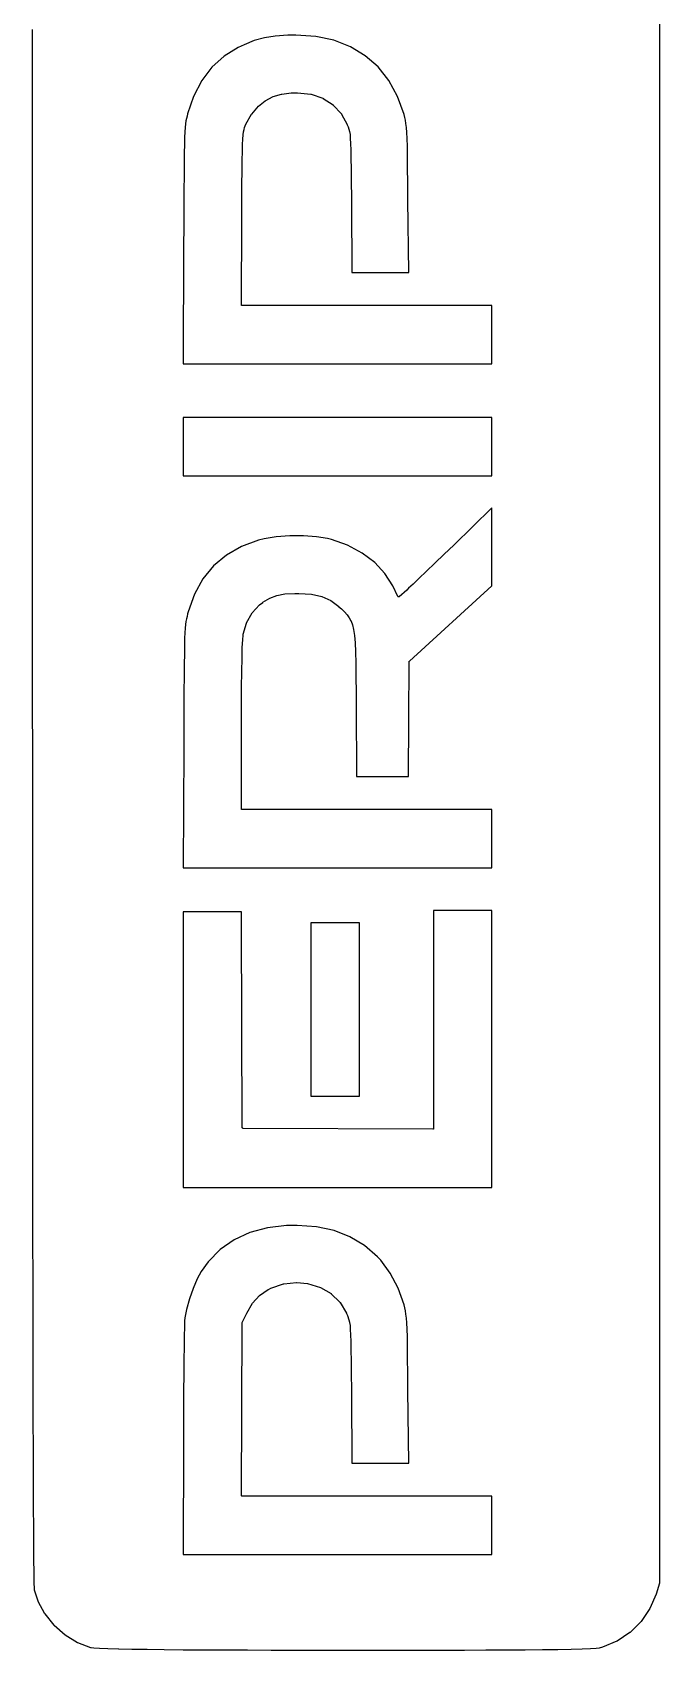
# Model space of a CAD drawing. Extents: x 47 to 252, y -139 to -48.
# Drawn here: x 137.19 to 141.17, y -126.13 to -115.85 of the extents above; entities that cross this region are included whole.
import ezdxf

# ---------------------------------------------------------------- set-up
doc = ezdxf.new("R2010")
doc.units = 0
doc.layers.add('BLACK', color=7, linetype='CONTINUOUS')

msp = doc.modelspace()

# ---------------------------------------------------------------- linework, layer by layer
at = {"layer": 'BLACK', "linetype": 'CONTINUOUS'}
for p, q in [((141.17, -113.475), (141.17, -125.695)), ((137.187, -116.287), (137.187, -115.832)), ((138.596, -115.902), (138.531, -115.928)), ((138.66, -115.885), (138.596, -115.902)), ((138.729, -115.874), (138.66, -115.885)), ((138.81, -115.868), (138.729, -115.874)), ((138.86, -115.867), (138.81, -115.868)), ((138.986, -115.875), (138.86, -115.867)), ((139.102, -115.9), (138.986, -115.875)), ((139.207, -115.941), (139.102, -115.9)), ((138.404, -116), (138.327, -116.07)), ((138.493, -115.946), (138.404, -116)), ((138.531, -115.928), (138.493, -115.946)), ((139.301, -115.998), (139.207, -115.941)), ((139.382, -116.069), (139.301, -115.998)), ((138.327, -116.07), (138.263, -116.155)), ((139.45, -116.156), (139.382, -116.069)), ((138.263, -116.155), (138.211, -116.256)), ((139.506, -116.256), (139.45, -116.156)), ((137.187, -116.728), (137.187, -116.287)), ((137.187, -116.287), (137.187, -116.287)), ((138.211, -116.256), (138.173, -116.366)), ((138.58, -116.368), (138.622, -116.319)), ((138.622, -116.318), (138.666, -116.285)), ((138.622, -116.319), (138.622, -116.318)), ((138.622, -116.318), (138.622, -116.318)), ((138.622, -116.318), (138.622, -116.318)), ((138.622, -116.318), (138.622, -116.318)), ((138.622, -116.319), (138.622, -116.319)), ((138.622, -116.319), (138.622, -116.319)), ((138.666, -116.284), (138.717, -116.257)), ((138.666, -116.285), (138.666, -116.284)), ((138.666, -116.284), (138.666, -116.284)), ((138.666, -116.285), (138.666, -116.285)), ((138.717, -116.257), (138.769, -116.241)), ((138.717, -116.257), (138.717, -116.257)), ((138.717, -116.257), (138.717, -116.257)), ((138.717, -116.257), (138.717, -116.257)), ((138.769, -116.241), (138.769, -116.241)), ((138.769, -116.241), (138.77, -116.241)), ((138.77, -116.241), (138.83, -116.234)), ((138.77, -116.241), (138.77, -116.241)), ((138.83, -116.234), (138.83, -116.233)), ((138.83, -116.233), (138.83, -116.233)), ((138.83, -116.233), (138.87, -116.233)), ((138.83, -116.234), (138.83, -116.234)), ((138.87, -116.233), (138.87, -116.233)), ((138.87, -116.233), (138.87, -116.233)), ((138.87, -116.233), (138.871, -116.233)), ((138.871, -116.233), (138.955, -116.242)), ((138.955, -116.242), (138.956, -116.242)), ((138.956, -116.242), (138.956, -116.242)), ((138.956, -116.242), (138.956, -116.242)), ((138.956, -116.242), (138.956, -116.242)), ((138.956, -116.242), (138.956, -116.242)), ((138.956, -116.242), (138.956, -116.242)), ((138.956, -116.242), (138.957, -116.242)), ((138.957, -116.242), (139.032, -116.268)), ((139.032, -116.268), (139.032, -116.268)), ((139.032, -116.268), (139.032, -116.268)), ((139.032, -116.268), (139.032, -116.268)), ((139.032, -116.268), (139.032, -116.268)), ((139.032, -116.268), (139.033, -116.268)), ((139.033, -116.268), (139.033, -116.268)), ((139.033, -116.268), (139.033, -116.269)), ((139.033, -116.269), (139.097, -116.31)), ((139.097, -116.31), (139.097, -116.31)), ((139.097, -116.31), (139.097, -116.31)), ((139.097, -116.31), (139.097, -116.31)), ((139.097, -116.31), (139.097, -116.31)), ((139.097, -116.31), (139.097, -116.31)), ((139.097, -116.31), (139.097, -116.311)), ((139.097, -116.311), (139.098, -116.311)), ((139.098, -116.311), (139.149, -116.367)), ((139.547, -116.371), (139.506, -116.256)), ((138.159, -116.431), (138.157, -116.453)), ((138.162, -116.412), (138.159, -116.431)), ((138.165, -116.396), (138.162, -116.412)), ((138.169, -116.382), (138.165, -116.396)), ((138.173, -116.366), (138.169, -116.382)), ((138.543, -116.433), (138.579, -116.369)), ((138.579, -116.369), (138.579, -116.368)), ((138.579, -116.368), (138.58, -116.368)), ((138.579, -116.369), (138.579, -116.369)), ((138.579, -116.369), (138.579, -116.369)), ((138.579, -116.369), (138.579, -116.369)), ((139.149, -116.367), (139.149, -116.367)), ((139.149, -116.367), (139.149, -116.367)), ((139.149, -116.367), (139.149, -116.367)), ((139.149, -116.367), (139.149, -116.367)), ((139.149, -116.367), (139.15, -116.368)), ((139.15, -116.368), (139.15, -116.368)), ((139.15, -116.368), (139.15, -116.368)), ((139.15, -116.368), (139.186, -116.435)), ((139.552, -116.39), (139.547, -116.371)), ((139.556, -116.408), (139.552, -116.39)), ((139.559, -116.429), (139.556, -116.408)), ((139.562, -116.454), (139.559, -116.429)), ((138.154, -116.517), (138.152, -116.561)), ((138.155, -116.482), (138.154, -116.517)), ((138.157, -116.453), (138.155, -116.482)), ((138.522, -116.562), (138.524, -116.528)), ((138.524, -116.528), (138.525, -116.501)), ((138.524, -116.528), (138.524, -116.528)), ((138.524, -116.528), (138.524, -116.528)), ((138.524, -116.528), (138.524, -116.528)), ((138.525, -116.501), (138.525, -116.501)), ((138.525, -116.501), (138.526, -116.501)), ((138.526, -116.501), (138.528, -116.481)), ((138.526, -116.501), (138.526, -116.501)), ((138.528, -116.481), (138.531, -116.466)), ((138.528, -116.481), (138.528, -116.481)), ((138.528, -116.481), (138.528, -116.481)), ((138.528, -116.481), (138.528, -116.481)), ((138.531, -116.466), (138.535, -116.453)), ((138.531, -116.466), (138.531, -116.466)), ((138.531, -116.466), (138.531, -116.466)), ((138.531, -116.466), (138.531, -116.466)), ((138.535, -116.453), (138.539, -116.442)), ((138.535, -116.453), (138.535, -116.453)), ((138.535, -116.453), (138.535, -116.453)), ((138.535, -116.453), (138.535, -116.453)), ((138.539, -116.442), (138.543, -116.433)), ((138.539, -116.442), (138.539, -116.442)), ((138.539, -116.442), (138.539, -116.442)), ((138.539, -116.442), (138.539, -116.442)), ((138.543, -116.433), (138.543, -116.433)), ((138.543, -116.433), (138.543, -116.433)), ((138.543, -116.433), (138.543, -116.433)), ((139.186, -116.435), (139.186, -116.435)), ((139.186, -116.435), (139.186, -116.435)), ((139.186, -116.435), (139.186, -116.436)), ((139.186, -116.436), (139.192, -116.45)), ((139.192, -116.45), (139.192, -116.45)), ((139.192, -116.45), (139.192, -116.45)), ((139.192, -116.45), (139.192, -116.45)), ((139.192, -116.45), (139.197, -116.464)), ((139.197, -116.464), (139.197, -116.464)), ((139.197, -116.464), (139.197, -116.464)), ((139.197, -116.464), (139.197, -116.464)), ((139.197, -116.464), (139.201, -116.48)), ((139.201, -116.48), (139.201, -116.48)), ((139.201, -116.48), (139.201, -116.48)), ((139.201, -116.48), (139.201, -116.48)), ((139.201, -116.48), (139.204, -116.499)), ((139.204, -116.499), (139.204, -116.499)), ((139.204, -116.499), (139.204, -116.499)), ((139.204, -116.499), (139.204, -116.499)), ((139.204, -116.499), (139.206, -116.524)), ((139.206, -116.524), (139.206, -116.524)), ((139.206, -116.524), (139.206, -116.524)), ((139.206, -116.524), (139.206, -116.524)), ((139.206, -116.524), (139.208, -116.556)), ((139.564, -116.485), (139.562, -116.454)), ((139.566, -116.524), (139.564, -116.485)), ((139.568, -116.574), (139.566, -116.524)), ((139.566, -116.524), (139.566, -116.524)), ((138.151, -116.615), (138.15, -116.68)), ((138.152, -116.561), (138.151, -116.615)), ((138.151, -116.615), (138.151, -116.615)), ((138.52, -116.661), (138.521, -116.606)), ((138.521, -116.606), (138.522, -116.562)), ((138.521, -116.606), (138.521, -116.606)), ((138.521, -116.606), (138.521, -116.606)), ((138.522, -116.562), (138.522, -116.562)), ((138.522, -116.562), (138.522, -116.562)), ((138.522, -116.562), (138.522, -116.562)), ((139.208, -116.556), (139.208, -116.556)), ((139.208, -116.556), (139.208, -116.556)), ((139.208, -116.556), (139.208, -116.556)), ((139.208, -116.556), (139.209, -116.598)), ((139.209, -116.598), (139.209, -116.598)), ((139.209, -116.598), (139.209, -116.598)), ((139.209, -116.598), (139.21, -116.651)), ((139.569, -116.635), (139.568, -116.574)), ((139.57, -116.711), (139.569, -116.635)), ((137.187, -117.156), (137.187, -116.728)), ((137.187, -116.728), (137.187, -116.728)), ((138.15, -116.68), (138.15, -116.68)), ((138.15, -116.68), (138.15, -116.758)), ((138.518, -116.814), (138.519, -116.73)), ((138.519, -116.73), (138.52, -116.662)), ((138.519, -116.73), (138.519, -116.73)), ((138.52, -116.662), (138.52, -116.661)), ((138.52, -116.662), (138.52, -116.662)), ((139.21, -116.651), (139.21, -116.651)), ((139.21, -116.651), (139.21, -116.651)), ((139.21, -116.651), (139.211, -116.717)), ((139.211, -116.717), (139.211, -116.717)), ((139.211, -116.717), (139.212, -116.799)), ((139.571, -116.803), (139.57, -116.711)), ((139.57, -116.711), (139.57, -116.711)), ((138.15, -116.758), (138.149, -116.851)), ((138.518, -116.914), (138.518, -116.814)), ((138.518, -116.814), (138.518, -116.814)), ((139.212, -116.799), (139.212, -116.799)), ((139.212, -116.799), (139.213, -116.898)), ((139.572, -116.912), (139.571, -116.803)), ((138.149, -116.851), (138.148, -116.96)), ((138.517, -117.032), (138.518, -116.914)), ((138.518, -116.914), (138.518, -116.914)), ((139.213, -116.898), (139.213, -116.898)), ((139.213, -116.898), (139.213, -116.937)), ((139.213, -116.937), (139.213, -116.937)), ((139.213, -116.937), (139.216, -117.375)), ((139.572, -116.913), (139.572, -116.912)), ((139.577, -117.375), (139.572, -116.913)), ((138.148, -116.96), (138.148, -117.086)), ((138.514, -117.58), (138.517, -117.032)), ((138.517, -117.032), (138.517, -117.032)), ((138.148, -117.086), (138.147, -117.203)), ((137.187, -117.57), (137.187, -117.156)), ((137.187, -117.156), (137.187, -117.156)), ((138.147, -117.203), (138.144, -117.955)), ((139.216, -117.375), (139.577, -117.375)), ((137.188, -117.96), (137.187, -117.57)), ((137.187, -117.57), (137.187, -117.57)), ((138.514, -117.581), (138.514, -117.58)), ((138.514, -117.582), (138.514, -117.581)), ((138.514, -117.581), (138.514, -117.581)), ((138.515, -117.582), (138.514, -117.582)), ((138.514, -117.582), (138.514, -117.582)), ((138.514, -117.582), (138.514, -117.582)), ((138.515, -117.583), (138.515, -117.582)), ((138.515, -117.584), (138.515, -117.583)), ((138.515, -117.583), (138.515, -117.583)), ((138.516, -117.584), (138.515, -117.584)), ((138.517, -117.585), (138.516, -117.584)), ((138.516, -117.584), (138.516, -117.584)), ((138.518, -117.585), (138.517, -117.585)), ((138.518, -117.585), (138.518, -117.585)), ((138.518, -117.585), (138.518, -117.585)), ((138.519, -117.585), (138.518, -117.585)), ((140.105, -117.585), (138.519, -117.585)), ((140.105, -117.955), (140.105, -117.585)), ((137.188, -117.972), (137.188, -117.96)), ((137.188, -117.96), (137.188, -117.96)), ((137.188, -118.29), (137.188, -117.972)), ((137.188, -117.972), (137.188, -117.972)), ((138.144, -117.955), (140.105, -117.955)), ((137.188, -118.36), (137.188, -118.29)), ((137.188, -118.29), (137.188, -118.29)), ((137.188, -118.736), (137.188, -118.36)), ((137.188, -118.36), (137.188, -118.36)), ((138.145, -118.295), (138.145, -118.665)), ((140.105, -118.295), (138.145, -118.295)), ((140.105, -118.665), (140.105, -118.295)), ((138.145, -118.665), (140.105, -118.665)), ((137.188, -119.099), (137.188, -118.736)), ((137.188, -118.736), (137.188, -118.736)), ((140.105, -118.869), (139.863, -119.105)), ((140.105, -119.365), (140.105, -118.869)), ((137.188, -119.45), (137.188, -119.099)), ((137.188, -119.099), (137.188, -119.099)), ((138.623, -119.074), (138.514, -119.115)), ((138.659, -119.065), (138.623, -119.074)), ((138.736, -119.053), (138.659, -119.065)), ((138.822, -119.047), (138.736, -119.053)), ((138.909, -119.046), (138.822, -119.047)), ((138.991, -119.052), (138.909, -119.046)), ((139.061, -119.064), (138.991, -119.052)), ((139.087, -119.07), (139.061, -119.064)), ((139.189, -119.107), (139.087, -119.07)), ((138.419, -119.169), (138.338, -119.238)), ((138.514, -119.115), (138.419, -119.169)), ((139.281, -119.156), (139.189, -119.107)), ((139.361, -119.216), (139.281, -119.156)), ((139.802, -119.164), (139.743, -119.22)), ((139.863, -119.105), (139.802, -119.164)), ((139.802, -119.164), (139.802, -119.164)), ((139.863, -119.105), (139.863, -119.105)), ((138.338, -119.238), (138.27, -119.32)), ((139.426, -119.286), (139.361, -119.216)), ((139.475, -119.365), (139.426, -119.286)), ((139.689, -119.272), (139.642, -119.317)), ((139.743, -119.22), (139.689, -119.272)), ((139.689, -119.272), (139.689, -119.272)), ((139.689, -119.272), (139.689, -119.272)), ((139.743, -119.22), (139.743, -119.22)), ((139.743, -119.22), (139.743, -119.22)), ((138.27, -119.32), (138.217, -119.418)), ((138.791, -119.416), (138.853, -119.412)), ((138.853, -119.412), (138.853, -119.412)), ((138.853, -119.412), (138.853, -119.412)), ((138.853, -119.412), (138.853, -119.412)), ((138.853, -119.412), (138.88, -119.412)), ((138.88, -119.412), (138.88, -119.412)), ((138.88, -119.412), (138.88, -119.412)), ((138.88, -119.412), (138.88, -119.412)), ((138.88, -119.412), (138.959, -119.417)), ((139.508, -119.432), (139.475, -119.365)), ((139.564, -119.391), (139.516, -119.433)), ((139.576, -119.38), (139.564, -119.391)), ((139.564, -119.391), (139.564, -119.391)), ((139.564, -119.391), (139.564, -119.391)), ((139.604, -119.354), (139.576, -119.38)), ((139.576, -119.38), (139.576, -119.38)), ((139.576, -119.38), (139.576, -119.38)), ((139.582, -119.842), (140.105, -119.365)), ((139.642, -119.317), (139.604, -119.354)), ((139.604, -119.354), (139.604, -119.354)), ((139.604, -119.354), (139.604, -119.354)), ((139.642, -119.317), (139.642, -119.317)), ((139.642, -119.317), (139.642, -119.317)), ((137.188, -119.789), (137.188, -119.45)), ((137.188, -119.45), (137.188, -119.45)), ((138.217, -119.418), (138.177, -119.53)), ((138.583, -119.535), (138.63, -119.484)), ((138.63, -119.484), (138.65, -119.469)), ((138.63, -119.484), (138.63, -119.484)), ((138.63, -119.484), (138.63, -119.484)), ((138.63, -119.484), (138.63, -119.484)), ((138.65, -119.469), (138.651, -119.469)), ((138.651, -119.468), (138.695, -119.443)), ((138.651, -119.469), (138.651, -119.468)), ((138.651, -119.468), (138.651, -119.468)), ((138.695, -119.442), (138.74, -119.426)), ((138.695, -119.443), (138.695, -119.442)), ((138.695, -119.443), (138.695, -119.443)), ((138.695, -119.443), (138.695, -119.443)), ((138.74, -119.425), (138.79, -119.416)), ((138.74, -119.426), (138.74, -119.425)), ((138.74, -119.425), (138.74, -119.425)), ((138.74, -119.426), (138.74, -119.426)), ((138.79, -119.416), (138.791, -119.416)), ((138.791, -119.416), (138.791, -119.416)), ((138.791, -119.416), (138.791, -119.416)), ((138.959, -119.417), (138.96, -119.417)), ((138.96, -119.417), (138.96, -119.417)), ((138.96, -119.417), (138.96, -119.417)), ((138.96, -119.417), (139.025, -119.431)), ((139.025, -119.431), (139.026, -119.431)), ((139.026, -119.431), (139.026, -119.431)), ((139.026, -119.431), (139.026, -119.431)), ((139.026, -119.431), (139.026, -119.431)), ((139.026, -119.431), (139.026, -119.432)), ((139.026, -119.432), (139.026, -119.432)), ((139.026, -119.432), (139.026, -119.432)), ((139.026, -119.432), (139.082, -119.457)), ((139.082, -119.457), (139.082, -119.457)), ((139.082, -119.457), (139.082, -119.457)), ((139.082, -119.457), (139.082, -119.457)), ((139.082, -119.457), (139.083, -119.458)), ((139.083, -119.458), (139.083, -119.458)), ((139.083, -119.458), (139.083, -119.458)), ((139.083, -119.458), (139.083, -119.458)), ((139.083, -119.458), (139.134, -119.496)), ((139.134, -119.496), (139.134, -119.496)), ((139.134, -119.496), (139.134, -119.496)), ((139.134, -119.496), (139.134, -119.497)), ((139.134, -119.497), (139.149, -119.511)), ((139.149, -119.511), (139.149, -119.511)), ((139.149, -119.511), (139.149, -119.511)), ((139.149, -119.511), (139.149, -119.511)), ((139.149, -119.511), (139.169, -119.53)), ((139.509, -119.433), (139.508, -119.432)), ((139.508, -119.432), (139.508, -119.432)), ((139.508, -119.432), (139.508, -119.432)), ((139.508, -119.432), (139.508, -119.432)), ((139.508, -119.432), (139.508, -119.432)), ((139.51, -119.434), (139.509, -119.433)), ((139.509, -119.433), (139.509, -119.433)), ((139.509, -119.433), (139.509, -119.433)), ((139.509, -119.433), (139.509, -119.433)), ((139.509, -119.433), (139.509, -119.433)), ((139.509, -119.433), (139.509, -119.433)), ((139.511, -119.434), (139.51, -119.434)), ((139.51, -119.434), (139.51, -119.434)), ((139.51, -119.434), (139.51, -119.434)), ((139.51, -119.434), (139.51, -119.434)), ((139.512, -119.434), (139.511, -119.434)), ((139.511, -119.434), (139.511, -119.434)), ((139.511, -119.434), (139.511, -119.434)), ((139.511, -119.434), (139.511, -119.434)), ((139.511, -119.434), (139.511, -119.434)), ((139.513, -119.434), (139.512, -119.434)), ((139.512, -119.434), (139.512, -119.434)), ((139.512, -119.434), (139.512, -119.434)), ((139.512, -119.434), (139.512, -119.434)), ((139.514, -119.434), (139.513, -119.434)), ((139.513, -119.434), (139.513, -119.434)), ((139.513, -119.434), (139.513, -119.434)), ((139.513, -119.434), (139.513, -119.434)), ((139.515, -119.434), (139.514, -119.434)), ((139.514, -119.434), (139.514, -119.434)), ((139.514, -119.434), (139.514, -119.434)), ((139.514, -119.434), (139.514, -119.434)), ((139.516, -119.433), (139.515, -119.433)), ((139.515, -119.433), (139.515, -119.434)), ((139.515, -119.434), (139.515, -119.434)), ((139.515, -119.434), (139.515, -119.434)), ((139.515, -119.434), (139.515, -119.434)), ((139.516, -119.433), (139.516, -119.433)), ((139.516, -119.433), (139.516, -119.433)), ((138.16, -119.61), (138.157, -119.633)), ((138.162, -119.591), (138.16, -119.61)), ((138.165, -119.574), (138.162, -119.591)), ((138.169, -119.559), (138.165, -119.574)), ((138.173, -119.543), (138.169, -119.559)), ((138.177, -119.53), (138.173, -119.543)), ((138.173, -119.543), (138.173, -119.543)), ((138.526, -119.672), (138.547, -119.601)), ((138.547, -119.6), (138.582, -119.536)), ((138.547, -119.601), (138.547, -119.6)), ((138.547, -119.6), (138.547, -119.6)), ((138.547, -119.6), (138.547, -119.6)), ((138.547, -119.6), (138.547, -119.6)), ((138.547, -119.601), (138.547, -119.601)), ((138.547, -119.601), (138.547, -119.601)), ((138.547, -119.601), (138.547, -119.601)), ((138.582, -119.536), (138.582, -119.536)), ((138.582, -119.536), (138.582, -119.536)), ((138.582, -119.536), (138.583, -119.536)), ((138.583, -119.536), (138.583, -119.535)), ((138.583, -119.535), (138.583, -119.535)), ((138.583, -119.535), (138.583, -119.535)), ((138.583, -119.536), (138.583, -119.536)), ((139.169, -119.53), (139.169, -119.53)), ((139.169, -119.53), (139.169, -119.53)), ((139.169, -119.53), (139.169, -119.53)), ((139.169, -119.53), (139.185, -119.548)), ((139.185, -119.548), (139.185, -119.548)), ((139.185, -119.548), (139.185, -119.549)), ((139.185, -119.549), (139.185, -119.549)), ((139.185, -119.549), (139.199, -119.567)), ((139.199, -119.567), (139.199, -119.567)), ((139.199, -119.567), (139.199, -119.567)), ((139.199, -119.567), (139.199, -119.567)), ((139.199, -119.567), (139.21, -119.587)), ((139.21, -119.587), (139.211, -119.587)), ((139.211, -119.587), (139.211, -119.588)), ((139.211, -119.588), (139.211, -119.588)), ((139.211, -119.588), (139.22, -119.612)), ((139.22, -119.612), (139.22, -119.612)), ((139.22, -119.612), (139.22, -119.612)), ((139.22, -119.612), (139.22, -119.612)), ((139.22, -119.612), (139.227, -119.642)), ((138.154, -119.697), (138.153, -119.742)), ((138.156, -119.662), (138.154, -119.697)), ((138.157, -119.633), (138.156, -119.662)), ((138.52, -119.756), (138.523, -119.707)), ((138.523, -119.707), (138.525, -119.677)), ((138.523, -119.707), (138.523, -119.707)), ((138.523, -119.707), (138.523, -119.707)), ((138.523, -119.707), (138.523, -119.707)), ((138.525, -119.676), (138.526, -119.673)), ((138.525, -119.677), (138.525, -119.676)), ((138.525, -119.676), (138.525, -119.676)), ((138.525, -119.677), (138.525, -119.677)), ((138.526, -119.673), (138.526, -119.672)), ((138.526, -119.673), (138.526, -119.673)), ((138.526, -119.673), (138.526, -119.673)), ((139.227, -119.642), (139.227, -119.642)), ((139.227, -119.642), (139.227, -119.642)), ((139.227, -119.642), (139.227, -119.642)), ((139.227, -119.642), (139.232, -119.679)), ((139.232, -119.679), (139.232, -119.679)), ((139.232, -119.679), (139.232, -119.679)), ((139.232, -119.679), (139.232, -119.679)), ((139.232, -119.679), (139.236, -119.726)), ((137.188, -120.116), (137.188, -119.789)), ((137.188, -119.789), (137.188, -119.789)), ((138.152, -119.796), (138.151, -119.862)), ((138.153, -119.742), (138.152, -119.796)), ((138.152, -119.796), (138.152, -119.796)), ((138.517, -119.908), (138.519, -119.823)), ((138.519, -119.823), (138.52, -119.756)), ((138.519, -119.823), (138.519, -119.823)), ((138.519, -119.823), (138.519, -119.823)), ((138.52, -119.756), (138.52, -119.756)), ((138.52, -119.756), (138.52, -119.756)), ((138.52, -119.756), (138.52, -119.756)), ((139.236, -119.726), (139.236, -119.726)), ((139.236, -119.726), (139.236, -119.726)), ((139.236, -119.726), (139.236, -119.726)), ((139.236, -119.726), (139.238, -119.784)), ((139.238, -119.784), (139.238, -119.784)), ((139.238, -119.784), (139.238, -119.784)), ((139.238, -119.784), (139.238, -119.784)), ((139.238, -119.784), (139.24, -119.855)), ((138.151, -119.862), (138.15, -119.94)), ((138.516, -120.009), (138.517, -119.908)), ((138.517, -119.908), (138.517, -119.908)), ((138.517, -119.908), (138.517, -119.908)), ((139.24, -119.855), (139.24, -119.855)), ((139.24, -119.855), (139.24, -119.855)), ((139.24, -119.855), (139.241, -119.941)), ((139.577, -120.213), (139.58, -119.845)), ((139.58, -119.844), (139.58, -119.843)), ((139.58, -119.843), (139.58, -119.843)), ((139.58, -119.843), (139.58, -119.843)), ((139.58, -119.843), (139.581, -119.843)), ((139.58, -119.845), (139.58, -119.844)), ((139.58, -119.844), (139.58, -119.844)), ((139.58, -119.844), (139.58, -119.844)), ((139.58, -119.844), (139.58, -119.844)), ((139.58, -119.845), (139.58, -119.845)), ((139.58, -119.845), (139.58, -119.845)), ((139.58, -119.845), (139.58, -119.845)), ((139.58, -119.845), (139.58, -119.845)), ((139.581, -119.843), (139.581, -119.842)), ((139.581, -119.842), (139.582, -119.842)), ((139.581, -119.843), (139.581, -119.843)), ((139.581, -119.843), (139.581, -119.843)), ((139.581, -119.843), (139.581, -119.843)), ((139.582, -119.842), (139.582, -119.842)), ((139.582, -119.842), (139.582, -119.842)), ((138.15, -119.94), (138.149, -120.033)), ((138.515, -120.126), (138.516, -120.009)), ((138.516, -120.009), (138.516, -120.009)), ((138.516, -120.009), (138.516, -120.009)), ((139.241, -119.941), (139.241, -119.941)), ((139.241, -119.941), (139.242, -120.043)), ((137.189, -120.431), (137.188, -120.116)), ((137.188, -120.116), (137.188, -120.116)), ((138.149, -120.033), (138.149, -120.142)), ((138.515, -120.258), (138.515, -120.126)), ((138.515, -120.126), (138.515, -120.126)), ((139.242, -120.043), (139.242, -120.043)), ((139.242, -120.043), (139.243, -120.122)), ((139.243, -120.122), (139.243, -120.122)), ((139.243, -120.122), (139.246, -120.575)), ((138.149, -120.142), (138.148, -120.268)), ((139.575, -120.575), (139.577, -120.213)), ((139.577, -120.213), (139.577, -120.213)), ((138.148, -120.268), (138.148, -120.393)), ((138.515, -120.78), (138.515, -120.258)), ((137.189, -120.734), (137.189, -120.431)), ((137.189, -120.431), (137.189, -120.431)), ((138.148, -120.393), (138.144, -121.155)), ((139.246, -120.575), (139.575, -120.575)), ((137.189, -121.027), (137.189, -120.734)), ((137.189, -120.734), (137.189, -120.734)), ((138.515, -120.781), (138.515, -120.78)), ((138.515, -120.782), (138.515, -120.781)), ((138.515, -120.781), (138.515, -120.781)), ((138.515, -120.781), (138.515, -120.781)), ((138.515, -120.781), (138.515, -120.781)), ((138.515, -120.781), (138.515, -120.781)), ((138.516, -120.782), (138.515, -120.782)), ((138.515, -120.782), (138.515, -120.782)), ((138.515, -120.782), (138.515, -120.782)), ((138.516, -120.783), (138.516, -120.782)), ((138.516, -120.784), (138.516, -120.783)), ((138.516, -120.783), (138.516, -120.783)), ((138.516, -120.783), (138.516, -120.783)), ((138.516, -120.783), (138.516, -120.783)), ((138.516, -120.783), (138.516, -120.783)), ((138.517, -120.784), (138.516, -120.784)), ((138.516, -120.784), (138.516, -120.784)), ((138.518, -120.784), (138.517, -120.784)), ((138.517, -120.784), (138.517, -120.784)), ((138.517, -120.784), (138.517, -120.784)), ((138.517, -120.784), (138.517, -120.784)), ((138.518, -120.785), (138.518, -120.784)), ((138.519, -120.785), (138.518, -120.785)), ((138.518, -120.785), (138.518, -120.785)), ((138.518, -120.785), (138.518, -120.785)), ((138.518, -120.785), (138.518, -120.785)), ((138.519, -120.785), (138.519, -120.785)), ((138.519, -120.785), (138.519, -120.785)), ((138.519, -120.785), (138.519, -120.785)), ((138.52, -120.785), (138.519, -120.785)), ((140.105, -120.785), (138.52, -120.785)), ((140.105, -121.155), (140.105, -120.785)), ((137.189, -121.16), (137.189, -121.027)), ((137.189, -121.027), (137.189, -121.027)), ((138.144, -121.155), (140.105, -121.155)), ((137.189, -121.308), (137.189, -121.16)), ((137.189, -121.16), (137.189, -121.16)), ((137.189, -121.43), (137.189, -121.308)), ((137.189, -121.308), (137.189, -121.308)), ((137.189, -121.578), (137.189, -121.43)), ((137.189, -121.43), (137.189, -121.43)), ((138.515, -121.435), (138.145, -121.435)), ((138.145, -121.435), (138.145, -123.185)), ((138.515, -121.5), (138.515, -121.435)), ((140.105, -121.425), (139.735, -121.425)), ((139.735, -121.425), (139.735, -122.81)), ((140.105, -123.185), (140.105, -121.425)), ((138.52, -122.805), (138.515, -121.5)), ((138.515, -121.5), (138.515, -121.5)), ((138.955, -121.505), (138.955, -122.605)), ((139.265, -121.505), (138.955, -121.505)), ((139.265, -122.605), (139.265, -121.505)), ((137.19, -121.838), (137.189, -121.578)), ((137.189, -121.578), (137.189, -121.578)), ((137.19, -122.087), (137.19, -121.838)), ((137.19, -121.838), (137.19, -121.838)), ((137.19, -122.326), (137.19, -122.087)), ((137.19, -122.087), (137.19, -122.087)), ((137.19, -122.555), (137.19, -122.326)), ((137.19, -122.326), (137.19, -122.326)), ((137.19, -122.774), (137.19, -122.555)), ((137.19, -122.555), (137.19, -122.555)), ((138.955, -122.605), (139.265, -122.605)), ((137.191, -122.983), (137.19, -122.774)), ((137.19, -122.774), (137.19, -122.774)), ((138.52, -122.806), (138.52, -122.805)), ((138.52, -122.805), (138.52, -122.805)), ((138.52, -122.807), (138.52, -122.806)), ((138.52, -122.806), (138.52, -122.806)), ((138.52, -122.806), (138.52, -122.806)), ((138.52, -122.806), (138.52, -122.806)), ((138.521, -122.807), (138.52, -122.807)), ((138.52, -122.807), (138.52, -122.807)), ((138.52, -122.807), (138.52, -122.807)), ((138.521, -122.808), (138.521, -122.807)), ((138.521, -122.809), (138.521, -122.808)), ((138.521, -122.808), (138.521, -122.808)), ((138.521, -122.808), (138.521, -122.808)), ((138.521, -122.808), (138.521, -122.808)), ((138.521, -122.808), (138.521, -122.808)), ((138.522, -122.809), (138.521, -122.809)), ((138.521, -122.809), (138.521, -122.809)), ((138.523, -122.809), (138.522, -122.809)), ((138.522, -122.809), (138.522, -122.809)), ((138.522, -122.809), (138.522, -122.809)), ((138.522, -122.809), (138.522, -122.809)), ((138.523, -122.81), (138.523, -122.809)), ((138.524, -122.81), (138.523, -122.81)), ((138.523, -122.81), (138.523, -122.81)), ((138.523, -122.81), (138.523, -122.81)), ((138.523, -122.81), (138.523, -122.81)), ((138.525, -122.81), (138.524, -122.81)), ((138.524, -122.81), (138.524, -122.81)), ((138.524, -122.81), (138.524, -122.81)), ((138.524, -122.81), (138.524, -122.81)), ((138.525, -122.81), (138.525, -122.81)), ((139.73, -122.815), (138.525, -122.81)), ((139.731, -122.815), (139.73, -122.815)), ((139.73, -122.815), (139.73, -122.815)), ((139.732, -122.815), (139.731, -122.815)), ((139.731, -122.815), (139.731, -122.815)), ((139.731, -122.815), (139.731, -122.815)), ((139.731, -122.815), (139.731, -122.815)), ((139.731, -122.815), (139.731, -122.815)), ((139.733, -122.814), (139.732, -122.815)), ((139.732, -122.815), (139.732, -122.815)), ((139.732, -122.815), (139.732, -122.815)), ((139.732, -122.815), (139.732, -122.815)), ((139.734, -122.814), (139.733, -122.814)), ((139.733, -122.814), (139.733, -122.814)), ((139.733, -122.814), (139.733, -122.814)), ((139.733, -122.814), (139.733, -122.814)), ((139.733, -122.814), (139.733, -122.814)), ((139.733, -122.814), (139.733, -122.814)), ((139.735, -122.812), (139.734, -122.813)), ((139.734, -122.813), (139.734, -122.813)), ((139.734, -122.813), (139.734, -122.813)), ((139.734, -122.813), (139.734, -122.813)), ((139.734, -122.813), (139.734, -122.813)), ((139.734, -122.813), (139.734, -122.814)), ((139.735, -122.81), (139.735, -122.811)), ((139.735, -122.811), (139.735, -122.811)), ((139.735, -122.811), (139.735, -122.811)), ((139.735, -122.811), (139.735, -122.811)), ((139.735, -122.811), (139.735, -122.812)), ((139.735, -122.812), (139.735, -122.812)), ((139.735, -122.812), (139.735, -122.812)), ((139.735, -122.812), (139.735, -122.812)), ((137.191, -123.182), (137.191, -122.983)), ((137.191, -122.983), (137.191, -122.983)), ((137.191, -123.373), (137.191, -123.182)), ((137.191, -123.182), (137.191, -123.182)), ((138.145, -123.185), (140.105, -123.185)), ((137.191, -123.554), (137.191, -123.373)), ((137.191, -123.373), (137.191, -123.373)), ((138.468, -123.517), (138.38, -123.579)), ((138.568, -123.471), (138.468, -123.517)), ((138.679, -123.441), (138.568, -123.471)), ((138.8, -123.427), (138.679, -123.441)), ((138.869, -123.426), (138.8, -123.427)), ((138.992, -123.435), (138.869, -123.426)), ((139.103, -123.459), (138.992, -123.435)), ((139.203, -123.499), (139.103, -123.459)), ((139.295, -123.554), (139.203, -123.499)), ((137.192, -123.726), (137.191, -123.554)), ((137.191, -123.554), (137.191, -123.554)), ((138.38, -123.579), (138.304, -123.656)), ((139.378, -123.625), (139.295, -123.554)), ((139.399, -123.647), (139.378, -123.625)), ((137.192, -123.89), (137.192, -123.726)), ((137.192, -123.726), (137.192, -123.726)), ((138.259, -123.718), (138.233, -123.765)), ((138.304, -123.656), (138.259, -123.718)), ((139.459, -123.728), (139.399, -123.647)), ((139.509, -123.824), (139.459, -123.728)), ((138.208, -123.826), (138.185, -123.892)), ((138.233, -123.765), (138.208, -123.826)), ((138.686, -123.833), (138.702, -123.825)), ((138.702, -123.825), (138.782, -123.796)), ((138.702, -123.825), (138.702, -123.825)), ((138.702, -123.825), (138.702, -123.825)), ((138.702, -123.825), (138.702, -123.825)), ((138.782, -123.796), (138.782, -123.796)), ((138.782, -123.796), (138.783, -123.796)), ((138.783, -123.796), (138.783, -123.796)), ((138.783, -123.796), (138.783, -123.796)), ((138.783, -123.796), (138.783, -123.796)), ((138.783, -123.796), (138.783, -123.796)), ((138.783, -123.796), (138.784, -123.796)), ((138.784, -123.796), (138.865, -123.788)), ((138.865, -123.788), (138.865, -123.788)), ((138.865, -123.788), (138.865, -123.788)), ((138.865, -123.788), (138.866, -123.788)), ((138.866, -123.788), (138.933, -123.795)), ((138.933, -123.795), (138.934, -123.795)), ((138.934, -123.795), (138.934, -123.795)), ((138.934, -123.795), (138.934, -123.795)), ((138.934, -123.795), (139.016, -123.819)), ((139.016, -123.819), (139.016, -123.819)), ((139.016, -123.819), (139.016, -123.819)), ((139.016, -123.819), (139.016, -123.82)), ((139.016, -123.82), (139.016, -123.82)), ((139.016, -123.82), (139.017, -123.82)), ((139.017, -123.82), (139.017, -123.82)), ((139.017, -123.82), (139.017, -123.82)), ((139.017, -123.82), (139.084, -123.859)), ((139.547, -123.931), (139.509, -123.824)), ((137.192, -124.045), (137.192, -123.89)), ((137.192, -123.89), (137.192, -123.89)), ((138.185, -123.892), (138.166, -123.959)), ((138.549, -123.983), (138.585, -123.92)), ((138.585, -123.919), (138.629, -123.871)), ((138.585, -123.92), (138.585, -123.919)), ((138.585, -123.919), (138.585, -123.919)), ((138.585, -123.919), (138.585, -123.919)), ((138.585, -123.919), (138.585, -123.919)), ((138.585, -123.92), (138.585, -123.92)), ((138.585, -123.92), (138.585, -123.92)), ((138.585, -123.92), (138.585, -123.92)), ((138.629, -123.871), (138.63, -123.87)), ((138.629, -123.871), (138.629, -123.871)), ((138.629, -123.871), (138.629, -123.871)), ((138.629, -123.871), (138.629, -123.871)), ((138.629, -123.871), (138.629, -123.871)), ((138.629, -123.871), (138.629, -123.871)), ((138.629, -123.871), (138.629, -123.871)), ((138.63, -123.87), (138.685, -123.833)), ((138.685, -123.833), (138.685, -123.833)), ((138.685, -123.833), (138.685, -123.833)), ((138.685, -123.833), (138.686, -123.833)), ((139.084, -123.859), (139.085, -123.859)), ((139.085, -123.859), (139.085, -123.859)), ((139.085, -123.859), (139.085, -123.86)), ((139.085, -123.86), (139.085, -123.86)), ((139.085, -123.86), (139.085, -123.86)), ((139.085, -123.86), (139.085, -123.86)), ((139.085, -123.86), (139.085, -123.86)), ((139.085, -123.86), (139.14, -123.914)), ((139.14, -123.914), (139.14, -123.914)), ((139.14, -123.914), (139.14, -123.914)), ((139.14, -123.914), (139.14, -123.915)), ((139.14, -123.915), (139.14, -123.915)), ((139.14, -123.915), (139.141, -123.915)), ((139.141, -123.915), (139.141, -123.915)), ((139.141, -123.915), (139.141, -123.915)), ((139.141, -123.915), (139.181, -123.984)), ((139.552, -123.95), (139.547, -123.931)), ((138.154, -124.032), (138.153, -124.071)), ((138.156, -124.012), (138.154, -124.032)), ((138.166, -123.959), (138.156, -124.012)), ((138.52, -124.043), (138.549, -123.983)), ((138.549, -123.983), (138.549, -123.983)), ((138.549, -123.983), (138.549, -123.983)), ((138.549, -123.983), (138.549, -123.983)), ((139.181, -123.984), (139.181, -123.984)), ((139.181, -123.984), (139.182, -123.985)), ((139.182, -123.985), (139.182, -123.985)), ((139.182, -123.985), (139.187, -123.997)), ((139.187, -123.997), (139.187, -123.997)), ((139.187, -123.997), (139.187, -123.997)), ((139.187, -123.997), (139.187, -123.997)), ((139.187, -123.997), (139.192, -124.011)), ((139.192, -124.011), (139.192, -124.011)), ((139.192, -124.011), (139.193, -124.011)), ((139.193, -124.011), (139.193, -124.012)), ((139.193, -124.012), (139.197, -124.025)), ((139.197, -124.025), (139.197, -124.025)), ((139.197, -124.025), (139.197, -124.025)), ((139.197, -124.025), (139.197, -124.026)), ((139.197, -124.026), (139.201, -124.041)), ((139.556, -123.968), (139.552, -123.95)), ((139.559, -123.989), (139.556, -123.968)), ((139.562, -124.014), (139.559, -123.989)), ((139.564, -124.045), (139.562, -124.014)), ((137.192, -124.192), (137.192, -124.045)), ((137.192, -124.045), (137.192, -124.045)), ((138.151, -124.126), (138.15, -124.196)), ((138.153, -124.071), (138.151, -124.126)), ((138.151, -124.126), (138.151, -124.126)), ((138.514, -125.14), (138.52, -124.045)), ((138.52, -124.044), (138.52, -124.043)), ((138.52, -124.043), (138.52, -124.043)), ((138.52, -124.043), (138.52, -124.043)), ((138.52, -124.043), (138.52, -124.043)), ((138.52, -124.045), (138.52, -124.044)), ((138.52, -124.044), (138.52, -124.044)), ((138.52, -124.044), (138.52, -124.044)), ((138.52, -124.044), (138.52, -124.044)), ((138.52, -124.045), (138.52, -124.045)), ((138.52, -124.045), (138.52, -124.045)), ((138.52, -124.045), (138.52, -124.045)), ((139.201, -124.041), (139.201, -124.041)), ((139.201, -124.041), (139.201, -124.041)), ((139.201, -124.041), (139.201, -124.042)), ((139.201, -124.042), (139.204, -124.061)), ((139.204, -124.061), (139.204, -124.061)), ((139.204, -124.061), (139.204, -124.061)), ((139.204, -124.061), (139.204, -124.061)), ((139.204, -124.061), (139.206, -124.087)), ((139.206, -124.087), (139.206, -124.087)), ((139.206, -124.087), (139.206, -124.087)), ((139.206, -124.087), (139.206, -124.087)), ((139.206, -124.087), (139.208, -124.12)), ((139.208, -124.12), (139.208, -124.12)), ((139.208, -124.12), (139.208, -124.12)), ((139.208, -124.12), (139.208, -124.12)), ((139.208, -124.12), (139.209, -124.162)), ((139.566, -124.084), (139.564, -124.045)), ((139.568, -124.134), (139.566, -124.084)), ((139.566, -124.084), (139.566, -124.084)), ((139.569, -124.195), (139.568, -124.134)), ((137.193, -124.33), (137.192, -124.192)), ((137.192, -124.192), (137.192, -124.192)), ((138.15, -124.196), (138.149, -124.278)), ((139.209, -124.162), (139.209, -124.163)), ((139.209, -124.163), (139.209, -124.163)), ((139.209, -124.163), (139.21, -124.217)), ((139.21, -124.217), (139.21, -124.217)), ((139.21, -124.217), (139.21, -124.217)), ((139.21, -124.217), (139.211, -124.285)), ((139.57, -124.271), (139.569, -124.195)), ((137.193, -124.461), (137.193, -124.33)), ((137.193, -124.33), (137.193, -124.33)), ((138.149, -124.278), (138.148, -124.372)), ((138.149, -124.278), (138.149, -124.278)), ((139.211, -124.285), (139.211, -124.285)), ((139.211, -124.285), (139.212, -124.368)), ((139.571, -124.363), (139.57, -124.271)), ((139.57, -124.271), (139.57, -124.271)), ((138.148, -124.372), (138.147, -124.476)), ((139.212, -124.368), (139.212, -124.368)), ((139.212, -124.368), (139.213, -124.47)), ((139.572, -124.472), (139.571, -124.363)), ((137.193, -124.584), (137.193, -124.461)), ((137.193, -124.461), (137.193, -124.461)), ((138.147, -124.476), (138.146, -124.587)), ((139.213, -124.47), (139.213, -124.47)), ((139.213, -124.47), (139.213, -124.497)), ((139.213, -124.497), (139.213, -124.497)), ((139.213, -124.497), (139.216, -124.935)), ((139.572, -124.473), (139.572, -124.472)), ((139.577, -124.935), (139.572, -124.473)), ((137.193, -124.699), (137.193, -124.584)), ((137.193, -124.584), (137.193, -124.584)), ((138.146, -124.587), (138.146, -124.703)), ((137.194, -124.808), (137.193, -124.699)), ((137.193, -124.699), (137.193, -124.699)), ((138.146, -124.703), (138.146, -124.798)), ((137.194, -124.909), (137.194, -124.808)), ((137.194, -124.808), (137.194, -124.808)), ((138.146, -124.798), (138.145, -125.515)), ((137.194, -125.003), (137.194, -124.909)), ((137.194, -124.909), (137.194, -124.909)), ((139.216, -124.935), (139.577, -124.935)), ((137.195, -125.09), (137.194, -125.003)), ((137.194, -125.003), (137.194, -125.003)), ((137.195, -125.171), (137.195, -125.09)), ((137.195, -125.09), (137.195, -125.09)), ((138.514, -125.141), (138.514, -125.14)), ((138.514, -125.142), (138.514, -125.141)), ((138.514, -125.141), (138.514, -125.141)), ((138.515, -125.142), (138.514, -125.142)), ((138.514, -125.142), (138.514, -125.142)), ((138.514, -125.142), (138.514, -125.142)), ((138.515, -125.143), (138.515, -125.142)), ((138.515, -125.144), (138.515, -125.143)), ((138.515, -125.143), (138.515, -125.143)), ((138.516, -125.144), (138.515, -125.144)), ((138.517, -125.145), (138.516, -125.144)), ((138.516, -125.144), (138.516, -125.144)), ((138.518, -125.145), (138.517, -125.145)), ((138.518, -125.145), (138.518, -125.145)), ((138.518, -125.145), (138.518, -125.145)), ((138.519, -125.145), (138.518, -125.145)), ((140.105, -125.145), (138.519, -125.145)), ((140.105, -125.515), (140.105, -125.145)), ((137.195, -125.246), (137.195, -125.171)), ((137.195, -125.171), (137.195, -125.171)), ((137.196, -125.314), (137.195, -125.246)), ((137.195, -125.246), (137.195, -125.246)), ((137.196, -125.377), (137.196, -125.314)), ((137.196, -125.314), (137.196, -125.314)), ((137.196, -125.433), (137.196, -125.377)), ((137.196, -125.377), (137.196, -125.377)), ((137.197, -125.485), (137.196, -125.433)), ((137.196, -125.433), (137.196, -125.433)), ((137.197, -125.52), (137.197, -125.485)), ((137.197, -125.485), (137.197, -125.485)), ((137.197, -125.531), (137.197, -125.52)), ((137.197, -125.52), (137.197, -125.52)), ((137.197, -125.571), (137.197, -125.531)), ((137.197, -125.531), (137.197, -125.531)), ((137.198, -125.607), (137.197, -125.571)), ((137.197, -125.571), (137.197, -125.571)), ((138.145, -125.515), (140.105, -125.515)), ((137.198, -125.639), (137.198, -125.607)), ((137.198, -125.607), (137.198, -125.607)), ((137.199, -125.665), (137.198, -125.639)), ((137.198, -125.639), (137.198, -125.639)), ((137.198, -125.639), (137.198, -125.639)), ((137.199, -125.687), (137.199, -125.665)), ((137.199, -125.665), (137.199, -125.665)), ((137.199, -125.665), (137.199, -125.665)), ((137.199, -125.688), (137.199, -125.687)), ((137.199, -125.687), (137.199, -125.687)), ((137.199, -125.706), (137.199, -125.688)), ((137.2, -125.72), (137.199, -125.706)), ((137.199, -125.706), (137.199, -125.706)), ((137.199, -125.706), (137.199, -125.706)), ((137.2, -125.731), (137.2, -125.72)), ((137.2, -125.72), (137.2, -125.72)), ((137.2, -125.72), (137.2, -125.72)), ((137.201, -125.738), (137.2, -125.731)), ((137.2, -125.731), (137.2, -125.731)), ((137.2, -125.731), (137.2, -125.731)), ((137.2, -125.731), (137.2, -125.731)), ((137.201, -125.742), (137.201, -125.738)), ((137.201, -125.738), (137.201, -125.738)), ((137.201, -125.738), (137.201, -125.738)), ((137.201, -125.738), (137.201, -125.738)), ((137.201, -125.743), (137.201, -125.742)), ((137.201, -125.742), (137.201, -125.742)), ((137.201, -125.742), (137.201, -125.742)), ((137.224, -125.812), (137.201, -125.743)), ((141.147, -125.767), (141.108, -125.859)), ((141.148, -125.767), (141.147, -125.767)), ((141.147, -125.767), (141.147, -125.767)), ((141.17, -125.697), (141.148, -125.767)), ((141.148, -125.767), (141.148, -125.767)), ((141.17, -125.695), (141.17, -125.695)), ((141.17, -125.695), (141.17, -125.696)), ((141.17, -125.696), (141.17, -125.696)), ((141.17, -125.696), (141.17, -125.696)), ((141.17, -125.696), (141.17, -125.696)), ((141.17, -125.696), (141.17, -125.697)), ((137.224, -125.813), (137.224, -125.812)), ((137.267, -125.892), (137.224, -125.813)), ((137.224, -125.813), (137.224, -125.813)), ((137.224, -125.813), (137.224, -125.813)), ((137.224, -125.813), (137.224, -125.813)), ((137.224, -125.813), (137.224, -125.813)), ((137.224, -125.813), (137.224, -125.813)), ((141.108, -125.859), (141.052, -125.941)), ((141.108, -125.859), (141.108, -125.859)), ((141.108, -125.859), (141.108, -125.859)), ((141.108, -125.859), (141.108, -125.859)), ((141.108, -125.859), (141.108, -125.859)), ((141.108, -125.859), (141.108, -125.859)), ((137.267, -125.893), (137.267, -125.892)), ((137.268, -125.893), (137.267, -125.893)), ((137.267, -125.893), (137.267, -125.893)), ((137.325, -125.965), (137.268, -125.893)), ((137.326, -125.966), (137.325, -125.965)), ((137.325, -125.965), (137.325, -125.965)), ((137.395, -126.027), (137.326, -125.966)), ((137.326, -125.966), (137.326, -125.966)), ((141.052, -125.941), (140.982, -126.01)), ((141.052, -125.941), (141.052, -125.941)), ((141.052, -125.941), (141.052, -125.941)), ((141.052, -125.941), (141.052, -125.941)), ((137.396, -126.028), (137.395, -126.027)), ((137.395, -126.027), (137.395, -126.027)), ((137.474, -126.076), (137.396, -126.028)), ((137.396, -126.028), (137.396, -126.028)), ((137.475, -126.077), (137.474, -126.076)), ((137.474, -126.076), (137.474, -126.076)), ((137.559, -126.109), (137.475, -126.077)), ((137.475, -126.077), (137.475, -126.077)), ((137.475, -126.077), (137.475, -126.077)), ((137.475, -126.077), (137.475, -126.077)), ((137.475, -126.077), (137.475, -126.077)), ((140.899, -126.066), (140.807, -126.105)), ((140.9, -126.066), (140.899, -126.066)), ((140.899, -126.066), (140.899, -126.066)), ((140.899, -126.066), (140.899, -126.066)), ((140.899, -126.066), (140.899, -126.066)), ((140.981, -126.011), (140.9, -126.066)), ((140.9, -126.066), (140.9, -126.066)), ((140.982, -126.011), (140.981, -126.011)), ((140.982, -126.01), (140.982, -126.01)), ((140.982, -126.01), (140.982, -126.01)), ((140.982, -126.01), (140.982, -126.011)), ((140.982, -126.011), (140.982, -126.011)), ((137.56, -126.109), (137.559, -126.109)), ((137.559, -126.109), (137.559, -126.109)), ((137.559, -126.109), (137.559, -126.109)), ((137.577, -126.111), (137.56, -126.109)), ((137.56, -126.109), (137.56, -126.109)), ((137.56, -126.109), (137.56, -126.109)), ((137.56, -126.109), (137.56, -126.109)), ((137.56, -126.109), (137.56, -126.109)), ((137.613, -126.113), (137.577, -126.111)), ((137.577, -126.111), (137.577, -126.111)), ((137.577, -126.111), (137.577, -126.111)), ((137.577, -126.111), (137.577, -126.111)), ((137.666, -126.115), (137.613, -126.113)), ((137.613, -126.113), (137.613, -126.113)), ((137.613, -126.113), (137.613, -126.113)), ((137.613, -126.113), (137.613, -126.113)), ((137.734, -126.116), (137.666, -126.115)), ((137.666, -126.115), (137.666, -126.115)), ((137.666, -126.115), (137.666, -126.115)), ((137.735, -126.116), (137.734, -126.116)), ((137.818, -126.118), (137.735, -126.116)), ((137.915, -126.119), (137.818, -126.118)), ((137.818, -126.118), (137.818, -126.118)), ((138.024, -126.121), (137.915, -126.119)), ((137.915, -126.119), (137.915, -126.119)), ((137.915, -126.119), (137.915, -126.119)), ((138.144, -126.122), (138.024, -126.121)), ((138.024, -126.121), (138.024, -126.121)), ((138.273, -126.123), (138.144, -126.122)), ((138.144, -126.122), (138.144, -126.122)), ((138.41, -126.124), (138.273, -126.123)), ((138.273, -126.123), (138.273, -126.123)), ((138.554, -126.124), (138.41, -126.124)), ((138.41, -126.124), (138.41, -126.124)), ((138.703, -126.125), (138.554, -126.124)), ((138.554, -126.124), (138.554, -126.124)), ((138.856, -126.125), (138.703, -126.125)), ((138.703, -126.125), (138.703, -126.125)), ((139.012, -126.126), (138.856, -126.125)), ((138.856, -126.125), (138.856, -126.125)), ((139.17, -126.126), (139.012, -126.126)), ((139.012, -126.126), (139.012, -126.126)), ((139.327, -126.126), (139.17, -126.126)), ((139.17, -126.126), (139.17, -126.126)), ((139.483, -126.126), (139.327, -126.126)), ((139.327, -126.126), (139.327, -126.126)), ((139.636, -126.126), (139.483, -126.126)), ((139.483, -126.126), (139.483, -126.126)), ((139.786, -126.125), (139.636, -126.126)), ((139.636, -126.126), (139.636, -126.126)), ((139.93, -126.125), (139.786, -126.125)), ((139.786, -126.125), (139.786, -126.125)), ((140.067, -126.124), (139.93, -126.125)), ((139.93, -126.125), (139.93, -126.125)), ((140.197, -126.123), (140.067, -126.124)), ((140.067, -126.124), (140.067, -126.124)), ((140.317, -126.122), (140.197, -126.123)), ((140.197, -126.123), (140.197, -126.123)), ((140.427, -126.121), (140.317, -126.122)), ((140.317, -126.122), (140.317, -126.122)), ((140.524, -126.12), (140.427, -126.121)), ((140.427, -126.121), (140.427, -126.121)), ((140.608, -126.118), (140.524, -126.12)), ((140.524, -126.12), (140.524, -126.12)), ((140.524, -126.12), (140.524, -126.12)), ((140.678, -126.117), (140.608, -126.118)), ((140.608, -126.118), (140.608, -126.118)), ((140.608, -126.118), (140.608, -126.118)), ((140.731, -126.115), (140.678, -126.117)), ((140.678, -126.117), (140.678, -126.117)), ((140.678, -126.117), (140.678, -126.117)), ((140.732, -126.115), (140.731, -126.115)), ((140.731, -126.115), (140.731, -126.115)), ((140.731, -126.115), (140.731, -126.115)), ((140.768, -126.113), (140.732, -126.115)), ((140.786, -126.111), (140.768, -126.113)), ((140.768, -126.113), (140.768, -126.113)), ((140.768, -126.113), (140.768, -126.113)), ((140.768, -126.113), (140.768, -126.113)), ((140.807, -126.105), (140.786, -126.111)), ((140.786, -126.111), (140.786, -126.111)), ((140.786, -126.111), (140.786, -126.111)), ((140.786, -126.111), (140.786, -126.111)), ((140.807, -126.105), (140.807, -126.105)), ((140.807, -126.105), (140.807, -126.105)), ((140.807, -126.105), (140.807, -126.105))]:
    msp.add_line(p, q, dxfattribs=at)

doc.saveas('drawing.dxf')
